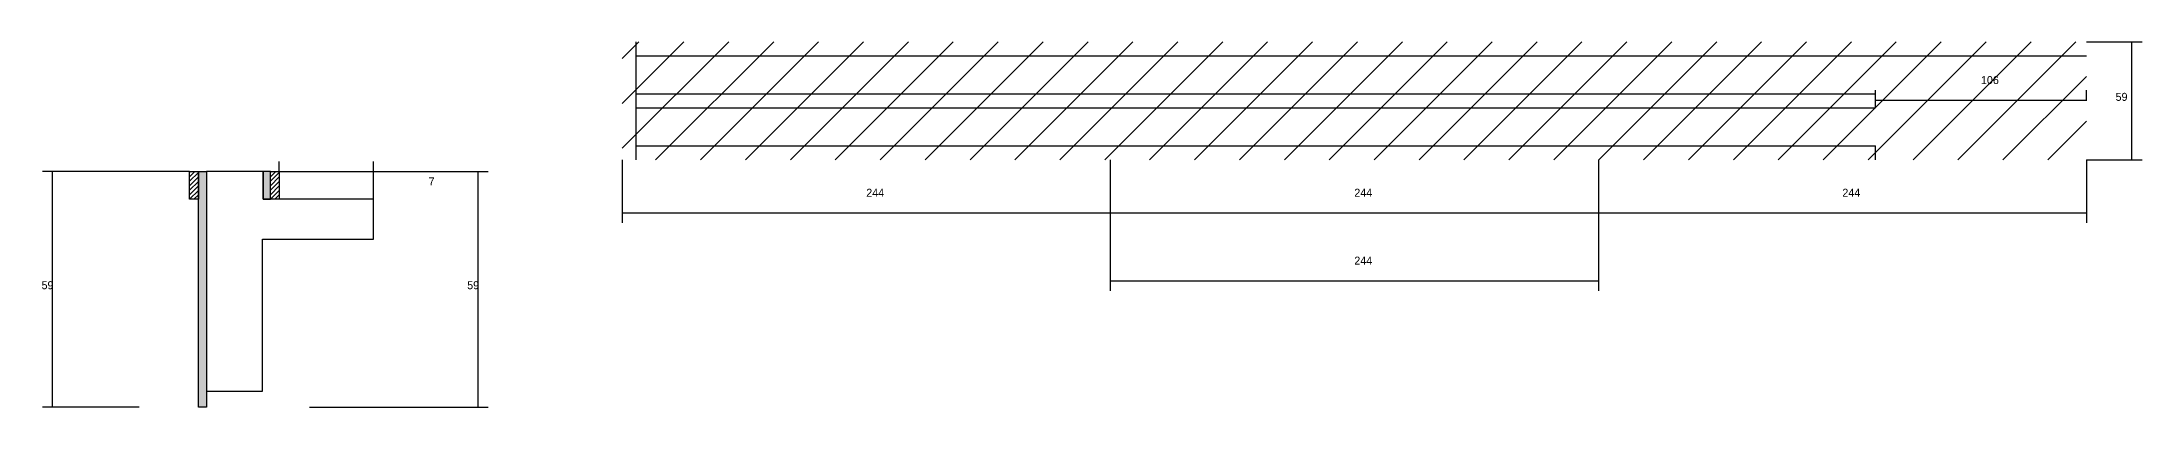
# Model space of a CAD drawing. Header units: metres. Extents: x 4852 to 7616, y 4468 to 5837.
# Drawn here: x 6418 to 7468, y 4468 to 4651 of the extents above; entities that cross this region are included whole.
import ezdxf

# ---------------------------------------------------------------- set-up
doc = ezdxf.new("R2010")
doc.units = ezdxf.units.M
for name, color, linetype in [('CONCRETO', 251, 'Continuous'), ('COTA', 241, 'Continuous'), ('Hachura', 253, 'Continuous'), ('Madeira', 126, 'Continuous'), ('Painéis', 200, 'Continuous'), ('REAPROVEITAMENTO', 251, 'Continuous'), ('SARR_2.2x7', 40, 'Continuous')]:
    doc.layers.add(name, color=color, linetype=linetype)

msp = doc.modelspace()

# ---------------------------------------------------------------- hatches: boundary and pattern name
at = {"layer": 'Hachura'}
h = msp.add_hatch(dxfattribs=at)
h.set_pattern_fill('ANSI31', scale=0.5)
h.paths.add_polyline_path([(6496.4, 4572.4), (6492, 4572.4), (6492, 4572.4), (6492, 4586.4), (6492, 4586.4), (6496.4, 4586.4), (6496.4, 4586.4), (6496.4, 4572.4)])
h = msp.add_hatch(color=8, dxfattribs=at)
h.dxf.hatch_style = 1
h.paths.add_polyline_path([(6496.4, 4586.4), (6500.4, 4586.4), (6500.4, 4586.4), (6500.4, 4468.4), (6500.4, 4468.4), (6496.4, 4468.4), (6496.4, 4468.4), (6496.4, 4586.4)])
h = msp.add_hatch(color=8, dxfattribs=at)
h.dxf.hatch_style = 1
h.paths.add_polyline_path([(6532.4, 4586.4), (6528.8, 4586.4), (6528.8, 4586.4), (6528.8, 4572.4), (6528.8, 4572.4), (6532.4, 4572.4), (6532.4, 4572.4), (6532.4, 4586.4)])
h = msp.add_hatch(dxfattribs=at)
h.set_pattern_fill('ANSI31', scale=0.5)
h.paths.add_polyline_path([(6536.8, 4572.4), (6532.4, 4572.4), (6532.4, 4572.4), (6532.4, 4586.4), (6532.4, 4586.4), (6536.8, 4586.4), (6536.8, 4586.4), (6536.8, 4572.4)])
at = {"layer": 'REAPROVEITAMENTO'}
h = msp.add_hatch(dxfattribs=at)
h.set_pattern_fill('ANSI31', scale=5)
h.paths.add_polyline_path([(7440.3, 4592.2), (7440.3, 4651.2), (7440.3, 4651.2), (6708.3, 4651.2), (6708.3, 4651.2), (6708.3, 4592.2), (6708.3, 4592.2), (7440.3, 4592.2)])

# ---------------------------------------------------------------- linework, layer by layer
at = {"layer": 'CONCRETO'}
msp.add_lwpolyline([(6584, 4552.4), (6584, 4572.4), (6528.8, 4572.4), (6528.8, 4586.4), (6500.4, 4586.4), (6500.4, 4476.4), (6528.4, 4476.4), (6528.4, 4552.4)], close=True, dxfattribs=at)
at = {"layer": 'COTA'}
for p, q in [((7440.3, 4651.2), (7468.1, 4651.2)), ((7463.1, 4592.2), (7463.1, 4651.2)), ((7334.8, 4621.7), (7334.8, 4627)), ((7334.8, 4622), (7440.3, 4622)), ((7440.3, 4621.7), (7440.3, 4627)), ((6536.8, 4586.4), (6536.8, 4591.4)), ((6584, 4572.4), (6584, 4591.4)), ((6708.3, 4592.2), (6708.3, 4560.7)), ((6952.3, 4592.2), (6952.3, 4560.7)), ((6952.3, 4592.2), (6952.3, 4560.7)), ((6952.3, 4592.2), (6952.3, 4526.6)), ((7196.3, 4592.2), (7196.3, 4560.7)), ((7196.3, 4592.2), (7196.3, 4526.6)), ((7196.3, 4592.2), (7196.3, 4560.7)), ((7440.3, 4592.2), (7468.1, 4592.2)), ((7440.3, 4592.2), (7440.3, 4560.7)), ((6492, 4586.4), (6418.5, 4586.4)), ((6423.5, 4468.4), (6423.5, 4586.4)), ((6536.8, 4586.4), (6641.3, 4586.4)), ((6536.8, 4586.4), (6584, 4586.4)), ((6636.3, 4468.4), (6636.3, 4586.4)), ((6708.3, 4565.7), (6952.3, 4565.7)), ((6952.3, 4565.7), (7196.3, 4565.7)), ((7196.3, 4565.7), (7440.3, 4565.7)), ((6952.3, 4531.6), (7196.3, 4531.6)), ((6466.8, 4468.4), (6418.5, 4468.4)), ((6552, 4468.4), (6641.3, 4468.4))]:
    msp.add_line(p, q, dxfattribs=at)
at = {"layer": 'Madeira'}
for points in [[(6496.4, 4572.4), (6492, 4572.4), (6492, 4586.4), (6496.4, 4586.4)], [(6536.8, 4572.4), (6532.4, 4572.4), (6532.4, 4586.4), (6536.8, 4586.4)]]:
    msp.add_lwpolyline(points, close=True, dxfattribs=at)
at = {"layer": 'Painéis'}
for points in [[(6496.4, 4586.4), (6500.4, 4586.4), (6500.4, 4468.4), (6496.4, 4468.4)], [(6532.4, 4586.4), (6528.8, 4586.4), (6528.8, 4572.4), (6532.4, 4572.4)]]:
    msp.add_lwpolyline(points, close=True, dxfattribs=at)
at = {"layer": 'SARR_2.2x7'}
for p, q in [((6715.3, 4592.2), (6715.3, 4651.2)), ((6715.3, 4644.2), (6952.3, 4644.2)), ((6952.3, 4644.2), (7196.3, 4644.2)), ((7196.3, 4644.2), (7440.3, 4644.2)), ((6715.3, 4625.2), (6952.3, 4625.2)), ((6952.3, 4625.2), (7196.3, 4625.2)), ((7196.3, 4625.2), (7334.8, 4625.2)), ((7334.8, 4618.2), (7334.8, 4625.2)), ((6715.3, 4618.2), (6952.3, 4618.2)), ((6952.3, 4618.2), (7196.3, 4618.2)), ((7196.3, 4618.2), (7334.8, 4618.2)), ((6715.3, 4599.2), (6952.3, 4599.2)), ((6952.3, 4599.2), (7196.3, 4599.2)), ((7196.3, 4599.2), (7334.8, 4599.2)), ((7334.8, 4592.2), (7334.8, 4599.2))]:
    msp.add_line(p, q, dxfattribs=at)

# ---------------------------------------------------------------- texts
at = {"layer": 'COTA'}
for s, p in [('106', (7387.6, 4630.1)), ('59', (7454.9, 4621.7)), ('7', (6611.5, 4579.4)), ('244', (6830.3, 4573.7)), ('244', (7074.3, 4573.7)), ('244', (7318.3, 4573.7)), ('244', (7074.3, 4539.7)), ('59', (6418, 4527.4)), ('59', (6630.8, 4527.4))]:
    msp.add_text(s, height=4, dxfattribs=at).set_placement(p)

doc.saveas('drawing.dxf')
